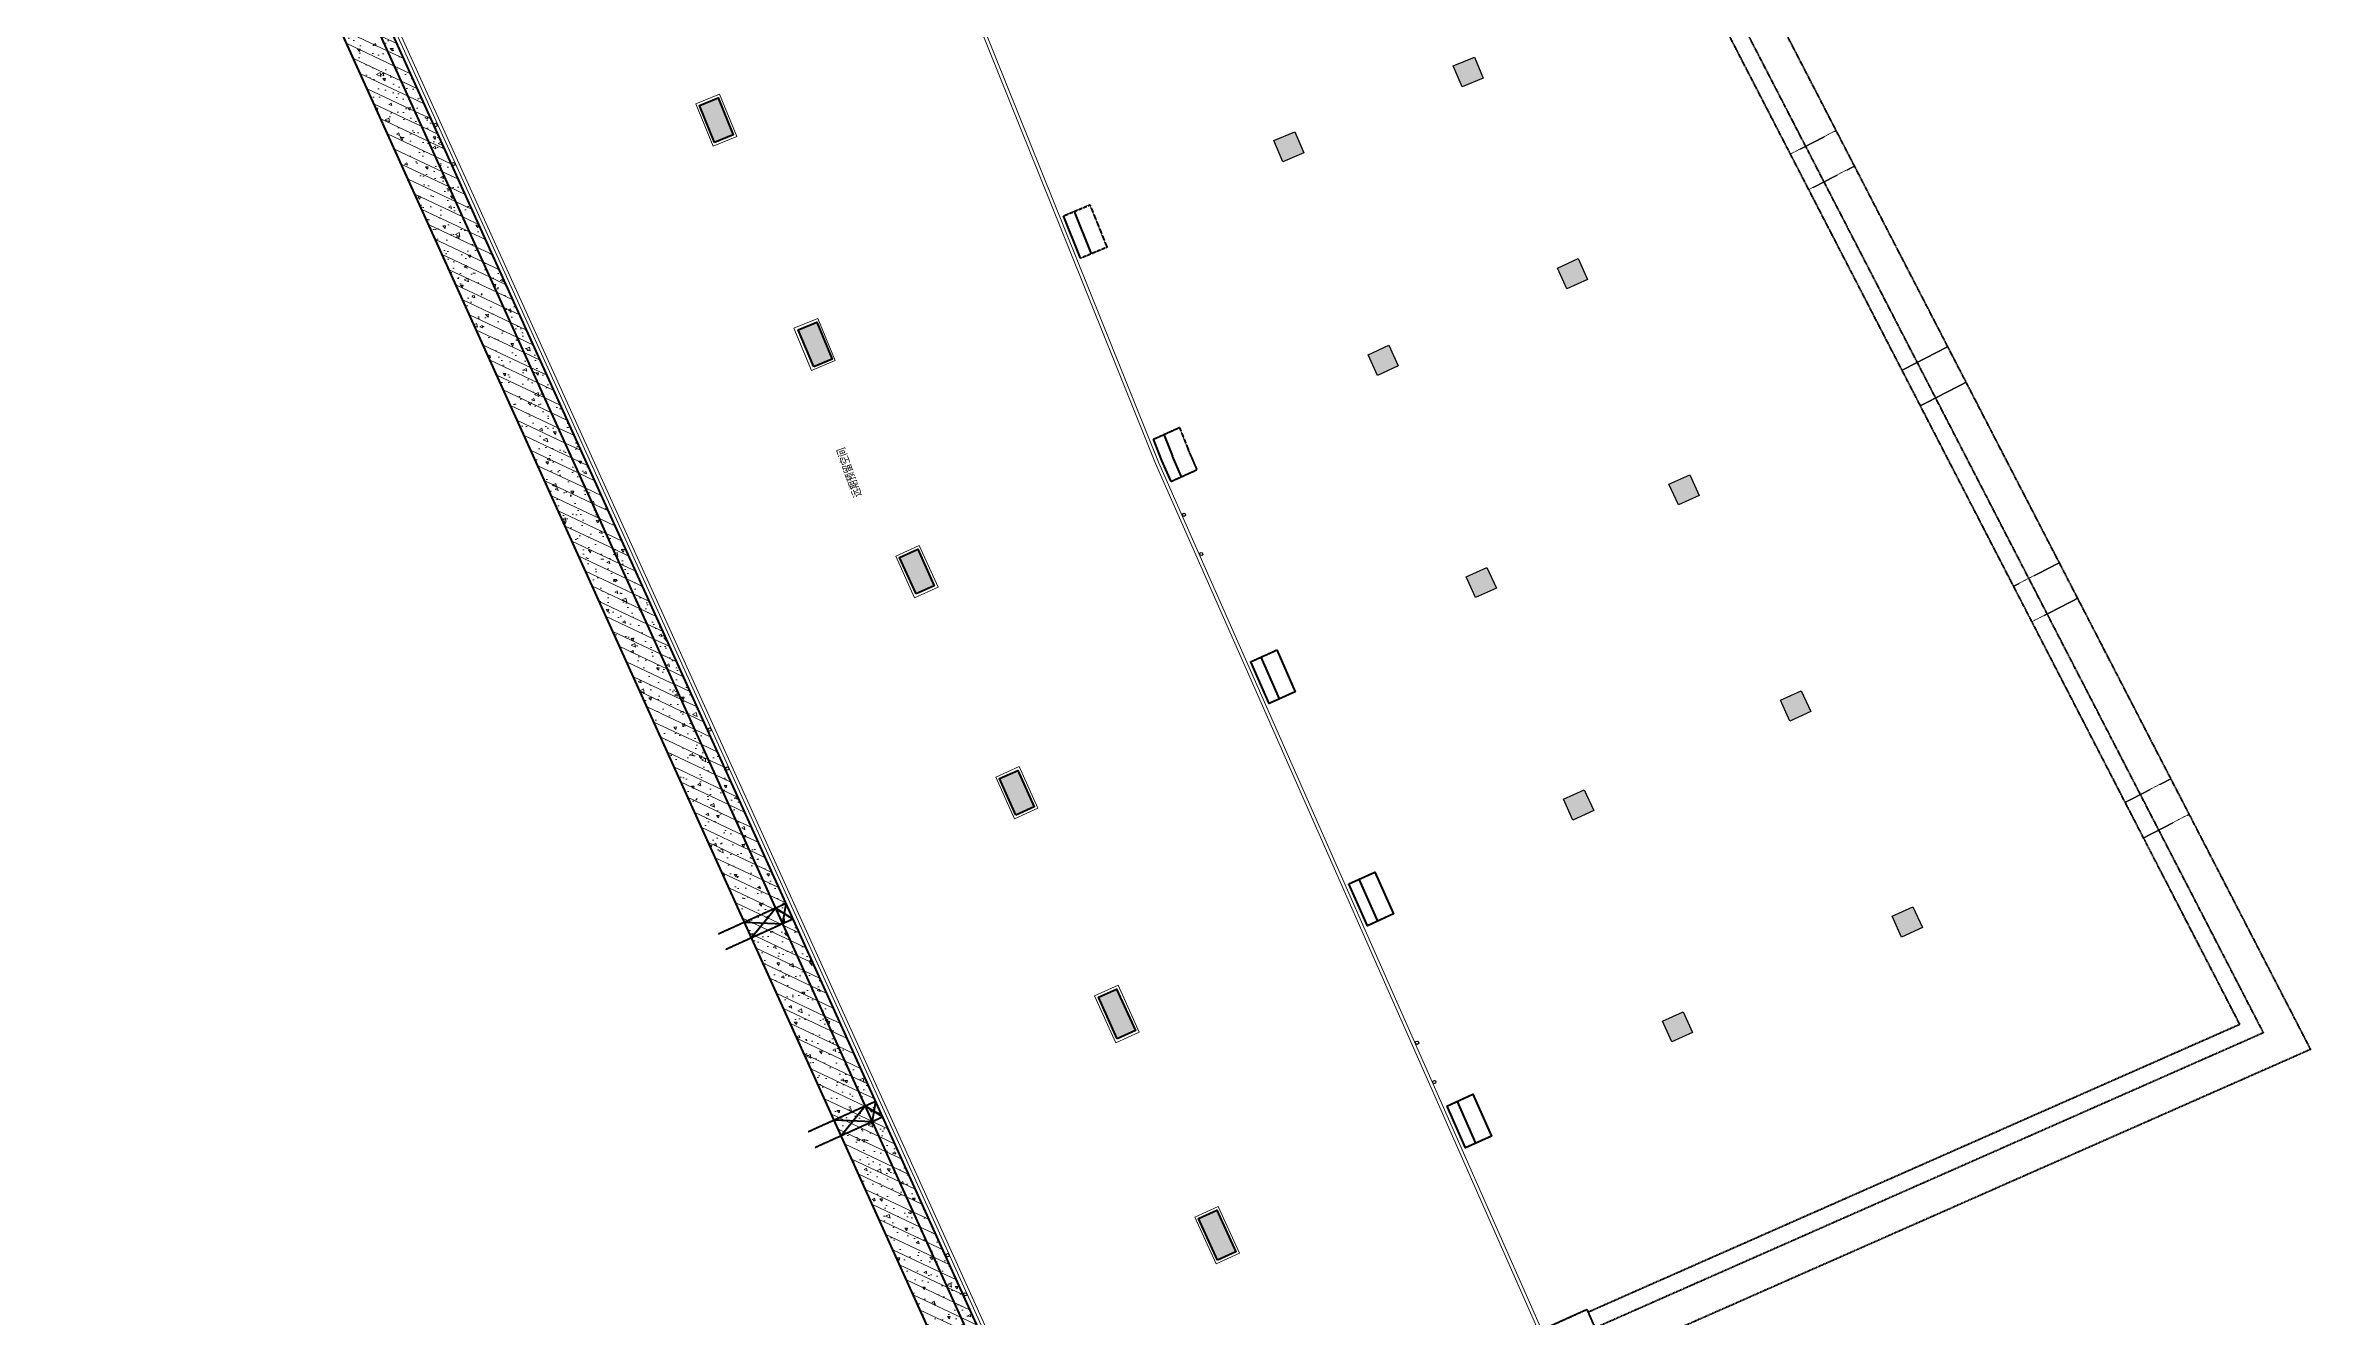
# Model space of a CAD drawing. Header units: millimetres. Extents: x 395197 to 699875, y 745 to 708816.
# Drawn here: x 519420 to 598701, y 85887 to 130388 of the extents above; entities that cross this region are included whole.
import ezdxf

# ---------------------------------------------------------------- set-up
doc = ezdxf.new("R2010")
doc.units = ezdxf.units.MM
doc.linetypes.add('DASH', pattern=[0.35, 0.25, -0.1])
for name, color, linetype, lineweight in [('COLUMN', 9, 'Continuous', 13), ('SPACE', 7, 'Continuous', 9), ('地墙', 4, 'Continuous', 40), ('填充', 252, 'Continuous', 9), ('暗梁暗柱', 4, 'Continuous', 40), ('柱边', 250, 'Continuous', 40), ('离壁墙', 185, 'Continuous', 9)]:
    doc.layers.add(name, color=color, linetype=linetype, lineweight=lineweight)
for name, color, linetype in [('gpsylk', 40, 'Continuous'), ('柱子', 2, 'Continuous'), ('站台板下梁', 4, 'Continuous')]:
    doc.layers.add(name, color=color, linetype=linetype)
doc.styles.add('_HZTXT', font='txt1.shx', dxfattribs={"width": 0.7, "bigfont": 'HZTXT.shx'})
pattern_1 = [(154.69898, (404639.6, 463868.67), (-160.26523, -339.0281), []), (159.69898, (404639.6, 463868.7), (-274.04, 1044.654), [112.5, -1237.5]), (104.69898, (404639.6, 463868.7), (-992.1017, -576.2684), [90, -990]), (210.15038, (404616.8, 463955.7), (-1266.1414, 468.3866), [95.6103, -1051.7132]), (155.88318, (404357.2, 463767.5), (-305.8676, 1590.863), [168.75, -1856.25]), (206.3346, (404331.7, 463900.1), (-1848.246, 827.413), [143.4154, -1577.5695]), (100.8832, (404357.2, 463767.5), (-1848.2464, 827.412), [135, -1485]), (130.69898, (404377.2, 463934.05), (266.7776, 1046.5322), [112.5, -1237.5]), (75.69898, (404377.2, 463934), (-1147.0922, -23.0352), [90, -990]), (181.15038, (404399.4, 464021.3), (-880.3138, 1023.4977), [95.6103, -1051.7132]), (147.19898, (404639.6, 463868.67), (-476.26587, -151.1447), [0, -978, 0, -1005, 0, -993.75]), (117.19898, (404639.6, 463868.67), (-690.0067, 172.0891), [0, -573, 0, -955.5, 0, -378.75]), (77.19898, (404752.35, 463553.75), (-238.05778, 765.2761), [0, -375, 0, -1170, 0, -1552.5]), (67.19898, (404802.9, 463412.5), (-436.239, 772.9693), [0, -487.5, 0, -777, 0, -1102.5])]

# ---------------------------------------------------------------- blocks, each defined once
blk = doc.blocks.new('_FZH')
blk.add_solid([(-0.5, -0.5), (0.5, -0.5), (-0.5, 0.5), (0.5, 0.5)])
blk = doc.blocks.new('A$C585B43BA')
at = {"layer": 'gpsylk', "linetype": 'ByBlock'}
for centre in [(135472, 6806), (136968, 6928), (112321, 4920), (113816, 5042), (92188, 3280), (93683, 3402), (113800, -13228), (115296, -13120), (93651, -14682), (95147, -14574)]:
    blk.add_circle(centre, 57, dxfattribs=at)

msp = doc.modelspace()

# ---------------------------------------------------------------- hatches: boundary and pattern name
at = {"layer": 'COLUMN'}
for points in [[(569743, 129240), (569006, 128931), (568696, 129669), (569434, 129978)], [(563462, 126622), (562725, 126313), (562415, 127050), (563153, 127360)], [(573396, 122193), (572668, 121862), (572337, 122590), (573065, 122921)], [(566770, 119163), (566042, 118831), (565710, 119559), (566438, 119891)], [(577301, 114630), (576573, 114299), (576242, 115027), (576970, 115359)], [(570204, 111387), (569476, 111055), (569144, 111784), (569872, 112115)], [(581206, 107068), (580478, 106736), (580146, 107465), (580875, 107796)], [(573611, 103599), (572883, 103268), (572552, 103996), (573280, 104327)], [(585111, 99505), (584383, 99174), (584051, 99902), (584779, 100233)], [(577072, 95835), (576343, 95504), (576012, 96232), (576740, 96563)]]:
    msp.add_hatch(color=256, dxfattribs=at).paths.add_polyline_path(points)
at = {"layer": 'COLUMN', "linetype": 'ByBlock'}
for points in [[(556936, 95610), (556276, 97068), (556914, 97356), (557573, 95899)], [(560441, 87867), (559781, 89324), (560419, 89613), (561079, 88155)]]:
    msp.add_hatch(color=256, dxfattribs=at).paths.add_polyline_path(points)
at = {"layer": '填充'}
h = msp.add_hatch(dxfattribs=at)
h.set_pattern_fill('钢筋混凝土', color=252, scale=150, angle=109.69898, style=0)
h.set_pattern_definition(pattern_1)
h.paths.add_polyline_path([(533007, 123735), (534120, 124188), (530552, 132069), (529435, 131626)])
h = msp.add_hatch(dxfattribs=at)
h.set_pattern_fill('钢筋混凝土', color=252, scale=150, angle=109.69898, style=0)
h.set_pattern_definition(pattern_1)
h.paths.add_polyline_path([(534120, 124188), (534491, 124339), (530924, 132217), (530552, 132069)])
h = msp.add_hatch(dxfattribs=at)
h.set_pattern_fill('钢筋混凝土', color=252, scale=150, angle=109.69898, style=0)
h.set_pattern_definition(pattern_1)
h.paths.add_polyline_path([(533007, 123735), (536577, 115850), (537685, 116311), (534120, 124188)])
h = msp.add_hatch(dxfattribs=at)
h.set_pattern_fill('钢筋混凝土', color=252, scale=150, angle=109.69898, style=0)
h.set_pattern_definition(pattern_1)
h.paths.add_polyline_path([(534491, 124339), (534120, 124188), (537685, 116311), (538055, 116465)])
h = msp.add_hatch(dxfattribs=at)
h.set_pattern_fill('钢筋混凝土', color=252, scale=150, angle=109.69898, style=0)
h.set_pattern_definition(pattern_1)
h.paths.add_polyline_path([(537685, 116311), (536577, 115850), (540303, 107620), (541396, 108114)])
h = msp.add_hatch(dxfattribs=at)
h.set_pattern_fill('钢筋混凝土', color=252, scale=150, angle=109.69898, style=0)
h.set_pattern_definition(pattern_1)
h.paths.add_polyline_path([(538055, 116465), (537685, 116311), (541396, 108114), (541760, 108279)])
h = msp.add_hatch(dxfattribs=at)
h.set_pattern_fill('钢筋混凝土', color=252, scale=150, angle=109.69898, style=0)
h.set_pattern_definition(pattern_1)
h.paths.add_polyline_path([(541396, 108114), (540303, 107620), (543808, 99876), (544901, 100371)])
h = msp.add_hatch(dxfattribs=at)
h.set_pattern_fill('钢筋混凝土', color=252, scale=150, angle=109.69898, style=0)
h.set_pattern_definition(pattern_1)
h.paths.add_polyline_path([(544901, 100371), (545266, 100536), (541760, 108279), (541396, 108114)])
h = msp.add_hatch(dxfattribs=at)
h.set_pattern_fill('钢筋混凝土', color=252, scale=150, angle=109.69898, style=0)
h.set_pattern_definition(pattern_1)
h.paths.add_polyline_path([(543808, 99876), (547314, 92133), (548407, 92627), (544901, 100371)])
h = msp.add_hatch(dxfattribs=at)
h.set_pattern_fill('钢筋混凝土', color=252, scale=150, angle=109.69898, style=0)
h.set_pattern_definition(pattern_1)
h.paths.add_polyline_path([(544901, 100371), (548407, 92627), (548771, 92792), (545266, 100536)])
h = msp.add_hatch(dxfattribs=at)
h.set_pattern_fill('钢筋混凝土', color=252, scale=150, angle=109.69898, style=0)
h.set_pattern_definition(pattern_1)
h.paths.add_polyline_path([(548771, 92792), (548407, 92627), (551912, 84884), (552277, 85049)])
h = msp.add_hatch(dxfattribs=at)
h.set_pattern_fill('钢筋混凝土', color=252, scale=150, angle=109.69898, style=0)
h.set_pattern_definition(pattern_1)
h.paths.add_polyline_path([(548407, 92627), (547314, 92133), (550819, 84389), (551912, 84884)])

# ---------------------------------------------------------------- linework, layer by layer
at = {"layer": 'COLUMN', "elevation": 0}
for points in [[(542788, 126859), (542185, 128341), (543019, 128680), (543622, 127198)], [(546236, 119008), (545620, 120485), (546451, 120831), (547066, 119354)], [(549844, 111054), (549184, 112512), (550004, 112883), (550664, 111426)], [(553340, 103313), (552680, 104770), (553500, 105141), (554160, 103684)], [(556886, 95478), (556144, 97118), (556963, 97489), (557706, 95849)], [(560391, 87734), (559649, 89374), (560469, 89745), (561211, 88105)]]:
    msp.add_lwpolyline(points, close=True, dxfattribs=at)
at = {"layer": '地墙', "linetype": 'DASH', "ltscale": 0.01}
for p, q in [((597050, 95825, 0), (562493, 162755, 0)), ((598701, 95243, 0), (563594, 163238, 0)), ((596224, 96116, 0), (561942, 162514, 0)), ((596224, 96116, 0), (573411, 86042, 0)), ((597050, 95825, 0), (573654, 85493, 0)), ((598701, 95243, 0), (574138, 84395, 0))]:
    msp.add_line(p, q, dxfattribs=at)
at = {"layer": '地墙', "ltscale": 5}
for p, q in [((565346, 55208, 0), (520523, 154223, 0)), ((565717, 55358, 0), (520891, 154380, 0)), ((564232, 54759, 0), (519420, 153750, 0)), ((555424, 124571, 0), (556021, 123086, 0)), ((558562, 116764, 0), (558867, 116006, 0)), ((559184, 115289, 0), (558867, 116006, 0)), ((562618, 107513, 0), (561971, 108976, 0)), ((566052, 99737, 0), (565405, 101201, 0)), ((569486, 91961, 0), (568839, 93425, 0))]:
    msp.add_line(p, q, dxfattribs=at)
at = {"layer": '地墙', "elevation": 0}
for points in [[(555651, 122932), (555055, 124417)], [(558819, 115124), (558497, 115854), (558198, 116598)], [(562518, 109224), (563164, 107760), (562253, 107348), (561607, 108811)], [(565040, 101035), (565952, 101448), (566598, 99984), (565687, 99572), (565041, 101036)], [(568474, 93260), (569384, 93677), (570032, 92208), (569121, 91796), (568475, 93260)]]:
    msp.add_lwpolyline(points, dxfattribs=at)
at = {"layer": '暗梁暗柱', "linetype": 'DASH', "ltscale": 1.5}
for p, q in [((561607, 108811, 0), (562518, 109224, 0)), ((546116, 92363, 0), (548481, 93433, 0)), ((546364, 91816, 0), (548729, 92887, 0))]:
    msp.add_line(p, q, dxfattribs=at)
at = {"layer": '暗梁暗柱', "linetype": 'DASH', "ltscale": 1.5, "elevation": 0}
for points in [[(555054, 124417), (555978, 124802), (556575, 123317), (555651, 122932)], [(558196, 116598), (559110, 117011), (559427, 116221)], [(558819, 115124), (559730, 115536), (559412, 116258)], [(545349, 100353), (542984, 99282)], [(545596, 99806), (543231, 98736)], [(571908, 85484), (573366, 86144), (580561, 69853)]]:
    msp.add_lwpolyline(points, dxfattribs=at)
at = {"layer": '柱子', "color": 7, "ltscale": 5, "elevation": 0}
for points in [[(569743, 129240), (569006, 128931), (568696, 129669), (569434, 129978), (569743, 129240)], [(563462, 126622), (562725, 126313), (562415, 127050), (563153, 127360), (563462, 126622)], [(573396, 122193), (572668, 121862), (572337, 122590), (573065, 122921), (573396, 122193)], [(566770, 119163), (566042, 118831), (565710, 119559), (566438, 119891), (566770, 119163)], [(577301, 114630), (576573, 114299), (576242, 115027), (576970, 115359), (577301, 114630)], [(570204, 111387), (569476, 111055), (569144, 111784), (569872, 112115), (570204, 111387)], [(581206, 107068), (580478, 106736), (580146, 107465), (580875, 107796), (581206, 107068)], [(573611, 103599), (572883, 103268), (572552, 103996), (573280, 104327), (573611, 103599)], [(585111, 99505), (584383, 99174), (584051, 99902), (584779, 100233), (585111, 99505)], [(577072, 95835), (576343, 95504), (576012, 96232), (576740, 96563), (577072, 95835)]]:
    msp.add_lwpolyline(points, dxfattribs=at)
at = {"layer": '柱边', "ltscale": 5, "elevation": 0}
for points in [[(542843, 126989), (542315, 128286), (542964, 128550), (543491, 127253)], [(546311, 119137), (545772, 120429), (546418, 120699), (546957, 119406)], [(549894, 111186), (549316, 112461), (549954, 112750), (550531, 111474)], [(553390, 103444), (552812, 104719), (553450, 105008), (554027, 103733)], [(556936, 95610), (556276, 97068), (556914, 97356), (557573, 95899)], [(560441, 87867), (559781, 89324), (560419, 89613), (561079, 88155)]]:
    msp.add_lwpolyline(points, close=True, dxfattribs=at)
for points in [[(544984, 100188), (544139, 99146)], [(544984, 100188), (545596, 99806)], [(545232, 99641), (545349, 100353)], [(543891, 99693), (545232, 99641)], [(547024, 92773), (548364, 92722)], [(547271, 92227), (548117, 93268)], [(548117, 93268), (548729, 92887)], [(548364, 92722), (548481, 93433)]]:
    msp.add_lwpolyline(points, dxfattribs=at)
at = {"layer": '离壁墙'}
for p, q in [((542472, 155047, 0), (558268, 115754, 0)), ((542584, 155090, 0), (558378, 115800, 0)), ((565838, 55406, 0), (521011, 154431, 0)), ((565950, 55451, 0), (521121, 154478, 0)), ((578872, 69097, 0), (558268, 115754, 0)), ((578981, 69146, 0), (558378, 115800, 0))]:
    msp.add_line(p, q, dxfattribs=at)
at = {"layer": '站台板下梁', "color": 2, "linetype": 'DASH', "ltscale": 1.5}
for p, q in [((580495, 126581, 0), (582094, 127407, 0)), ((581137, 125337, 0), (582736, 126163, 0)), ((584399, 119019, 0), (585999, 119844, 0)), ((585042, 117775, 0), (586641, 118600, 0)), ((588304, 111456, 0), (589904, 112282, 0)), ((588946, 110212, 0), (590546, 111038, 0)), ((592209, 103893, 0), (593808, 104719, 0)), ((592851, 102649, 0), (594451, 103475, 0))]:
    msp.add_line(p, q, dxfattribs=at)

# ---------------------------------------------------------------- block references
at = {"layer": 'COLUMN', "yscale": 700.0000000000001, "zscale": 699.9999999999998}
for p, xscale, rotation in [((542903, 127770, 0), 1400, 112.1374764095248), ((546365, 119918, 0), 1400.000000000001, 112.6244905354942), ((549924, 111968, 0), 1400, 114.3557255165648), ((553420, 104226, 0), 1400, 114.3557255165648)]:
    msp.add_blockref('_FZH', p, dxfattribs=dict(at, xscale=xscale, rotation=rotation))
at = {"layer": '填充', "linetype": 'ByBlock', "rotation": 109.698980389513}
msp.add_blockref('A$C585B43BA', (585777, 983, 0), dxfattribs=at)

# ---------------------------------------------------------------- texts
at = {"layer": 'SPACE', "style": '_HZTXT', "width": 0.8}
msp.add_text('远期预留空间', height=280, rotation=109.69898, dxfattribs=at).set_placement((548012, 114636, 0))

doc.saveas('drawing.dxf')
